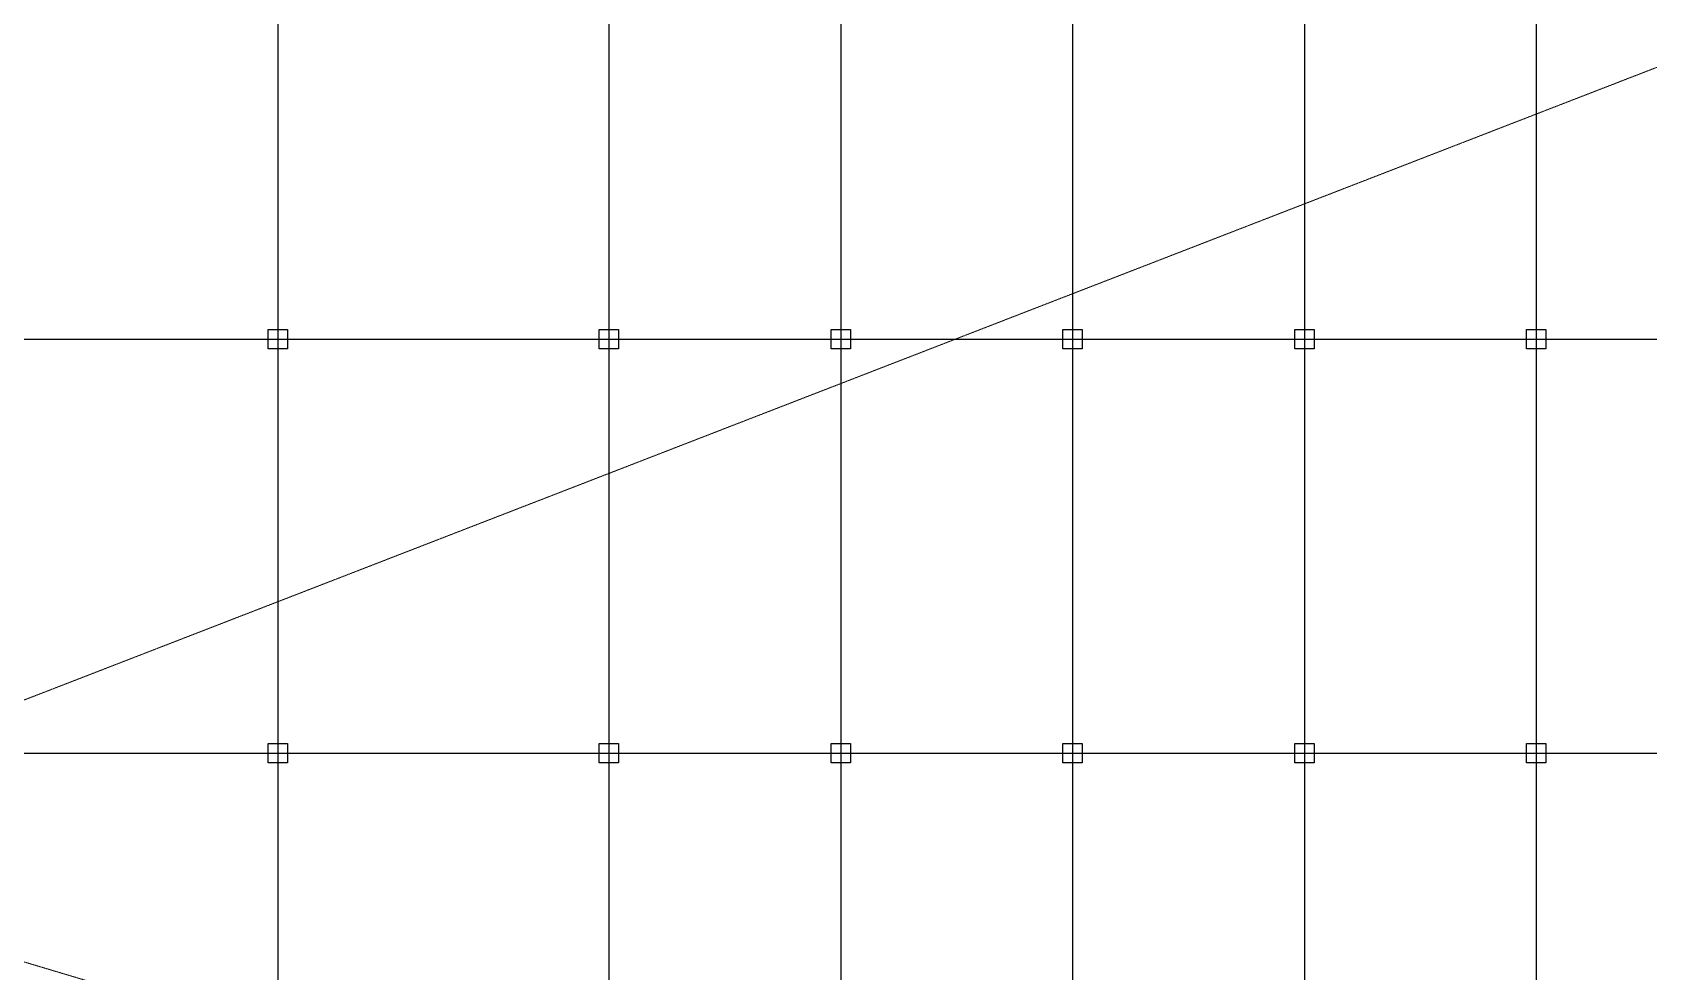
# Model space of a CAD drawing. Extents: x -3450 to 27857, y -1288 to 11880.
# Drawn here: x 13031 to 18887, y 5209 to 8612 of the extents above; entities that cross this region are included whole.
import ezdxf

# ---------------------------------------------------------------- set-up
doc = ezdxf.new("R2010")
doc.units = 0
doc.linetypes.add('X-S-FAB-L20$0$COL-CEN-LIN', pattern=[3.25, 2.5, -0.25, 0.25, -0.25])
doc.linetypes.add('X-S-FAB-L20$0$HIDDEN', pattern=[0.4, 0.3, -0.1])
for name, color, linetype in [('X-S-FAB-L20$0$BLOCK', 8, 'Continuous'), ('X-S-FAB-L20$0$CCL', 8, 'X-S-FAB-L20$0$COL-CEN-LIN'), ('X-S-FAB-L20$0$COL-S', 8, 'Continuous'), ('X-S-FAB-L20$0$OPEN', 8, 'Continuous')]:
    doc.layers.add(name, color=color, linetype=linetype)

# ---------------------------------------------------------------- blocks, each defined once
blk = doc.blocks.new('X-S-FAB-L20$0$FAB2-L05')
at = {"layer": 'X-S-FAB-L20$0$CCL'}
for p, q in [((-12240, 11005), (-12240, 0)), ((-11040, 11005), (-11040, 0)), ((-10200, 11005), (-10200, 0)), ((-9360, 11005), (-9360, 0)), ((-8520, 11005), (-8520, 0)), ((-7680, 11005), (-7680, 0)), ((-26880, 8220), (1210, 8220)), ((-26880, 6720), (1210, 6720))]:
    blk.add_line(p, q, dxfattribs=at)
at = {"layer": 'X-S-FAB-L20$0$COL-S'}
for points in [[(-12275, 8255), (-12205, 8255), (-12205, 8185), (-12275, 8185)], [(-11075, 8255), (-11005, 8255), (-11005, 8185), (-11075, 8185)], [(-10235, 8255), (-10165, 8255), (-10165, 8185), (-10235, 8185)], [(-9395, 8255), (-9325, 8255), (-9325, 8185), (-9395, 8185)], [(-8555, 8255), (-8485, 8255), (-8485, 8185), (-8555, 8185)], [(-7715, 8255), (-7645, 8255), (-7645, 8185), (-7715, 8185)], [(-12275, 6755), (-12205, 6755), (-12205, 6685), (-12275, 6685)], [(-11075, 6755), (-11005, 6755), (-11005, 6685), (-11075, 6685)], [(-10235, 6755), (-10165, 6755), (-10165, 6685), (-10235, 6685)], [(-9395, 6755), (-9325, 6755), (-9325, 6685), (-9395, 6685)], [(-8555, 6755), (-8485, 6755), (-8485, 6685), (-8555, 6685)], [(-7715, 6755), (-7645, 6755), (-7645, 6685), (-7715, 6685)]]:
    blk.add_lwpolyline(points, close=True, dxfattribs=at)
blk = doc.blocks.new('X-S-FAB-L20')
at = {"layer": 'X-S-FAB-L20$0$OPEN', "linetype": 'X-S-FAB-L20$0$HIDDEN', "lineweight": 0}
for p, q in [((1765, 8595), (24315, 1870)), ((1845, 1870), (19200, 8595))]:
    blk.add_line(p, q, dxfattribs=at)
at = {"layer": 'X-S-FAB-L20$0$BLOCK'}
blk.add_blockref('X-S-FAB-L20$0$FAB2-L05', (26160, -720), dxfattribs=at)

msp = doc.modelspace()

# ---------------------------------------------------------------- block references
msp.add_blockref('X-S-FAB-L20', (0, 0))

doc.saveas('drawing.dxf')
